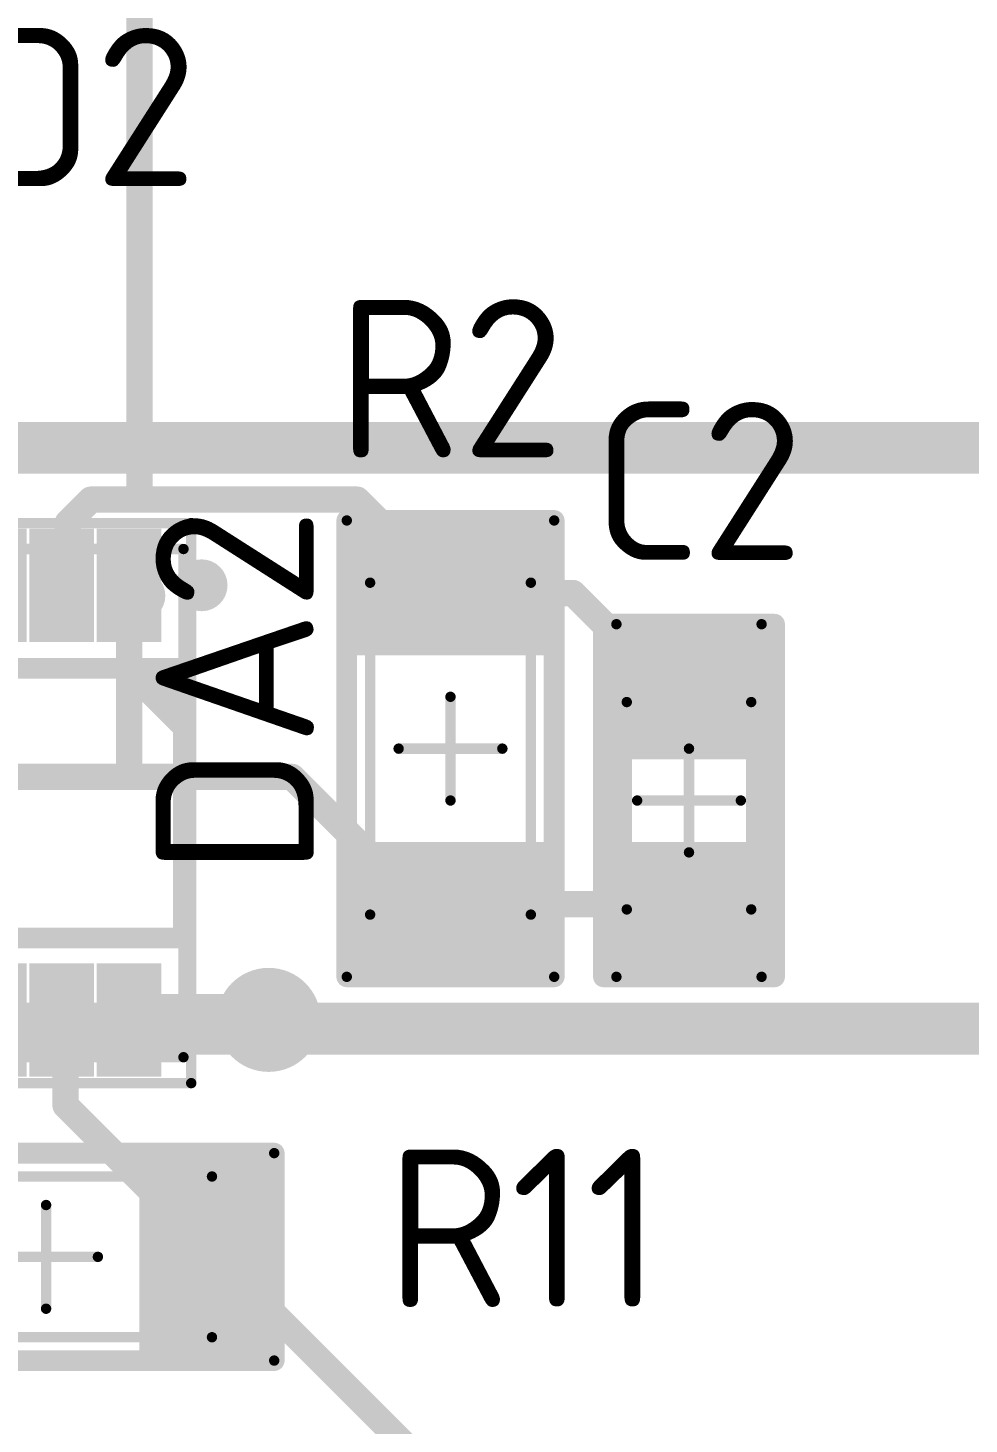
# Model space of a CAD drawing. Header units: inches. Extents: x 0 to 220, y 0 to 79.
# Drawn here: x 51.33 to 60.4, y 22.99 to 36.45 of the extents above; entities that cross this region are included whole.
import ezdxf

# ---------------------------------------------------------------- set-up
doc = ezdxf.new("R2010")
doc.units = ezdxf.units.IN
for name, color, linetype in [('Bottom Layer- Bottom', 5, 'Continuous'), ('Bottom Solder- Bot Mask', 6, 'Continuous'), ('Mechanical 1- Top Assy', 6, 'Continuous'), ('Mechanical 13', 56, 'Continuous'), ('Mechanical 15', 56, 'Continuous'), ('Top Layer- Top', 1, 'Continuous'), ('Top Overlay- Top Silk', 2, 'Continuous'), ('Top Paste- Top Paste', 8, 'Continuous'), ('Top Solder- Top Mask', 216, 'Continuous')]:
    doc.layers.add(name, color=color, linetype=linetype)
doc.styles.add('GOST type B', font='', dxfattribs={"height": 0.2})
doc.styles.get('GOST type B').set_extended_font_data('GOST type B')

# ---------------------------------------------------------------- blocks, each defined once
blk = doc.blocks.new('1206_27')
at = {"layer": 'Top Layer- Top'}
for points in [[(-1.99999981, -0.7999996699999999), (-1.99999981, 0.7999996699999999), (-0.9999992699999999, 0.7999996699999999), (-0.9999992699999999, -0.7999996699999999)], [(0.9999992699999999, -0.7999996699999999), (0.9999992699999999, 0.7999996699999999), (1.99999981, 0.7999996699999999), (1.99999981, -0.7999996699999999)]]:
    blk.add_hatch(color=7, dxfattribs=at).paths.add_polyline_path(points)
at = {"layer": 'Top Paste- Top Paste'}
for points in [[(-1.99999981, -0.7999996699999999), (-1.99999981, 0.7999996699999999), (-0.9999992699999999, 0.7999996699999999), (-0.9999992699999999, -0.7999996699999999)], [(0.9999992699999999, -0.7999996699999999), (0.9999992699999999, 0.7999996699999999), (1.99999981, 0.7999996699999999), (1.99999981, -0.7999996699999999)]]:
    blk.add_hatch(color=7, dxfattribs=at).paths.add_polyline_path(points)
at = {"layer": 'Top Solder- Top Mask'}
for points in [[(-2.10159981, -0.90159967), (-2.10159981, 0.90159967), (-0.89839927, 0.90159967), (-0.89839927, -0.90159967)], [(0.89839927, -0.90159967), (0.89839927, 0.90159967), (2.10159981, 0.90159967), (2.10159981, -0.90159967)]]:
    blk.add_hatch(color=7, dxfattribs=at).paths.add_polyline_path(points)
at = {"layer": 'Mechanical 13'}
for points in [[(-1.60000188, 0.77499972, 0.0999998, 0.0999998, 0), (1.59999934, 0.77499972, 0.0999998, 0.0999998, 0)], [(-1.60000188, -0.77499972, 0.0999998, 0.0999998, 0), (-1.60000188, 0.77499972, 0.0999998, 0.0999998, 0)], [(1.59999934, -0.77499972, 0.0999998, 0.0999998, 0), (1.59999934, 0.77499972, 0.0999998, 0.0999998, 0)], [(-1.60000188, -0.77499972, 0.0999998, 0.0999998, 0), (1.59999934, -0.77499972, 0.0999998, 0.0999998, 0)]]:
    blk.add_lwpolyline(points, format="xyseb", dxfattribs=at)
for points in [[(-1.62500056, 0.77499972, 0.0499999, 0.0499999, 1), (-1.5750032, 0.77499972, 0.0499999, 0.0499999, 1)], [(-1.62500056, 0.77499972, 0.0499999, 0.0499999, 1), (-1.5750032, 0.77499972, 0.0499999, 0.0499999, 1)], [(1.57500066, 0.77499972, 0.0499999, 0.0499999, 1), (1.62499802, 0.77499972, 0.0499999, 0.0499999, 1)], [(1.57500066, 0.77499972, 0.0499999, 0.0499999, 1), (1.62499802, 0.77499972, 0.0499999, 0.0499999, 1)], [(-1.62500056, -0.77499972, 0.0499999, 0.0499999, 1), (-1.5750032, -0.77499972, 0.0499999, 0.0499999, 1)], [(-1.62500056, -0.77499972, 0.0499999, 0.0499999, 1), (-1.5750032, -0.77499972, 0.0499999, 0.0499999, 1)], [(1.57500066, -0.77499972, 0.0499999, 0.0499999, 1), (1.62499802, -0.77499972, 0.0499999, 0.0499999, 1)], [(1.57500066, -0.77499972, 0.0499999, 0.0499999, 1), (1.62499802, -0.77499972, 0.0499999, 0.0499999, 1)]]:
    blk.add_lwpolyline(points, format="xyseb", close=True, dxfattribs=at)
at = {"layer": 'Mechanical 15'}
for points in [[(-2.20000068, -1.00000054, 0.0999998, 0.0999998, 0), (-2.20000068, 1.00000054, 0.0999998, 0.0999998, 0)], [(-2.20000068, 1.00000054, 0.0999998, 0.0999998, 0), (2.20000068, 1.00000054, 0.0999998, 0.0999998, 0)], [(2.20000068, -1.00000054, 0.0999998, 0.0999998, 0), (2.20000068, 1.00000054, 0.0999998, 0.0999998, 0)], [(0, -0.50000154, 0.0999998, 0.0999998, 0), (0, 0.499999, 0.0999998, 0.0999998, 0)], [(-0.499999, 0, 0.0999998, 0.0999998, 0), (0.50000154, 0, 0.0999998, 0.0999998, 0)], [(-2.20000068, -1.00000054, 0.0999998, 0.0999998, 0), (2.20000068, -1.00000054, 0.0999998, 0.0999998, 0)]]:
    blk.add_lwpolyline(points, format="xyseb", dxfattribs=at)
for points in [[(-2.22499936, 1.00000054, 0.0499999, 0.0499999, 1), (-2.175002, 1.00000054, 0.0499999, 0.0499999, 1)], [(-2.22499936, 1.00000054, 0.0499999, 0.0499999, 1), (-2.175002, 1.00000054, 0.0499999, 0.0499999, 1)], [(2.175002, 1.00000054, 0.0499999, 0.0499999, 1), (2.22499936, 1.00000054, 0.0499999, 0.0499999, 1)], [(2.175002, 1.00000054, 0.0499999, 0.0499999, 1), (2.22499936, 1.00000054, 0.0499999, 0.0499999, 1)], [(-0.02499868, 0.499999, 0.0499999, 0.0499999, 1), (0.02499868, 0.499999, 0.0499999, 0.0499999, 1)], [(-0.5249976799999999, 0, 0.0499999, 0.0499999, 1), (-0.47500032, 0, 0.0499999, 0.0499999, 1)], [(0.47500286, 0, 0.0499999, 0.0499999, 1), (0.52500022, 0, 0.0499999, 0.0499999, 1)], [(-0.02499868, -0.50000154, 0.0499999, 0.0499999, 1), (0.02499868, -0.50000154, 0.0499999, 0.0499999, 1)], [(-2.22499936, -1.00000054, 0.0499999, 0.0499999, 1), (-2.175002, -1.00000054, 0.0499999, 0.0499999, 1)], [(-2.22499936, -1.00000054, 0.0499999, 0.0499999, 1), (-2.175002, -1.00000054, 0.0499999, 0.0499999, 1)], [(2.175002, -1.00000054, 0.0499999, 0.0499999, 1), (2.22499936, -1.00000054, 0.0499999, 0.0499999, 1)], [(2.175002, -1.00000054, 0.0499999, 0.0499999, 1), (2.22499936, -1.00000054, 0.0499999, 0.0499999, 1)]]:
    blk.add_lwpolyline(points, format="xyseb", close=True, dxfattribs=at)
at = {"layer": 'Top Overlay- Top Silk'}
for points in [[(-2.20000068, 1.00000054, 0.1999996, 0.1999996, 0), (2.20000068, 1.00000054, 0.1999996, 0.1999996, 0)], [(-2.20000068, -1.00000054, 0.1999996, 0.1999996, 0), (-2.20000068, 1.00000054, 0.1999996, 0.1999996, 0)], [(2.20000068, -1.00000054, 0.1999996, 0.1999996, 0), (2.20000068, 1.00000054, 0.1999996, 0.1999996, 0)], [(-2.20000068, -1.00000054, 0.1999996, 0.1999996, 0), (2.20000068, -1.00000054, 0.1999996, 0.1999996, 0)]]:
    blk.add_lwpolyline(points, format="xyseb", dxfattribs=at)
for points in [[(-2.25000058, 1.00000054, 0.0999998, 0.0999998, 1), (-2.15000078, 1.00000054, 0.0999998, 0.0999998, 1)], [(-2.25000058, 1.00000054, 0.0999998, 0.0999998, 1), (-2.15000078, 1.00000054, 0.0999998, 0.0999998, 1)], [(2.15000078, 1.00000054, 0.0999998, 0.0999998, 1), (2.25000058, 1.00000054, 0.0999998, 0.0999998, 1)], [(2.15000078, 1.00000054, 0.0999998, 0.0999998, 1), (2.25000058, 1.00000054, 0.0999998, 0.0999998, 1)], [(-2.25000058, -1.00000054, 0.0999998, 0.0999998, 1), (-2.15000078, -1.00000054, 0.0999998, 0.0999998, 1)], [(-2.25000058, -1.00000054, 0.0999998, 0.0999998, 1), (-2.15000078, -1.00000054, 0.0999998, 0.0999998, 1)], [(2.15000078, -1.00000054, 0.0999998, 0.0999998, 1), (2.25000058, -1.00000054, 0.0999998, 0.0999998, 1)], [(2.15000078, -1.00000054, 0.0999998, 0.0999998, 1), (2.25000058, -1.00000054, 0.0999998, 0.0999998, 1)]]:
    blk.add_lwpolyline(points, format="xyseb", close=True, dxfattribs=at)
blk = doc.blocks.new('1206_39')
at = {"layer": 'Top Layer- Top'}
for points in [[(-1.99999981, -0.79999967), (-1.99999981, 0.7999996699999997), (-0.99999927, 0.79999967), (-0.9999992699999999, -0.7999996699999997)], [(0.99999927, -0.79999967), (0.9999992699999999, 0.7999996699999997), (1.99999981, 0.79999967), (1.99999981, -0.7999996699999997)]]:
    blk.add_hatch(color=7, dxfattribs=at).paths.add_polyline_path(points)
at = {"layer": 'Top Paste- Top Paste'}
for points in [[(-1.99999981, -0.79999967), (-1.99999981, 0.7999996699999997), (-0.99999927, 0.79999967), (-0.9999992699999999, -0.7999996699999997)], [(0.99999927, -0.79999967), (0.9999992699999999, 0.7999996699999997), (1.99999981, 0.79999967), (1.99999981, -0.7999996699999997)]]:
    blk.add_hatch(color=7, dxfattribs=at).paths.add_polyline_path(points)
at = {"layer": 'Top Solder- Top Mask'}
for points in [[(-2.10159981, -0.9015996700000002), (-2.10159981, 0.9015996699999999), (-0.8983992700000001, 0.9015996700000002), (-0.8983992699999997, -0.9015996699999999)], [(0.8983992700000001, -0.9015996700000002), (0.8983992699999997, 0.9015996699999999), (2.10159981, 0.9015996700000002), (2.10159981, -0.9015996699999999)]]:
    blk.add_hatch(color=7, dxfattribs=at).paths.add_polyline_path(points)
at = {"layer": 'Mechanical 13'}
for points in [[(1.59999934, 0.77499972, 0.0999998, 0.0999998, 0), (-1.60000188, 0.77499972, 0.0999998, 0.0999998, 0)], [(-1.60000188, -0.77499972, 0.0999998, 0.0999998, 0), (-1.60000188, 0.77499972, 0.0999998, 0.0999998, 0)], [(1.59999934, -0.77499972, 0.0999998, 0.0999998, 0), (1.59999934, 0.77499972, 0.0999998, 0.0999998, 0)], [(1.59999934, -0.77499972, 0.0999998, 0.0999998, 0), (-1.60000188, -0.77499972, 0.0999998, 0.0999998, 0)]]:
    blk.add_lwpolyline(points, format="xyseb", dxfattribs=at)
for points in [[(-1.62500056, 0.77499972, 0.0499999, 0.0499999, 1), (-1.5750032, 0.77499972, 0.0499999, 0.0499999, 1)], [(-1.62500056, 0.77499972, 0.0499999, 0.0499999, 1), (-1.5750032, 0.77499972, 0.0499999, 0.0499999, 1)], [(1.57500066, 0.77499972, 0.0499999, 0.0499999, 1), (1.62499802, 0.77499972, 0.0499999, 0.0499999, 1)], [(1.57500066, 0.77499972, 0.0499999, 0.0499999, 1), (1.62499802, 0.77499972, 0.0499999, 0.0499999, 1)], [(-1.62500056, -0.77499972, 0.0499999, 0.0499999, 1), (-1.5750032, -0.77499972, 0.0499999, 0.0499999, 1)], [(-1.62500056, -0.77499972, 0.0499999, 0.0499999, 1), (-1.5750032, -0.77499972, 0.0499999, 0.0499999, 1)], [(1.57500066, -0.77499972, 0.0499999, 0.0499999, 1), (1.62499802, -0.77499972, 0.0499999, 0.0499999, 1)], [(1.57500066, -0.77499972, 0.0499999, 0.0499999, 1), (1.62499802, -0.77499972, 0.0499999, 0.0499999, 1)]]:
    blk.add_lwpolyline(points, format="xyseb", close=True, dxfattribs=at)
at = {"layer": 'Mechanical 15'}
for points in [[(-2.20000068, -1.00000054, 0.0999998, 0.0999998, 0), (-2.20000068, 1.00000054, 0.0999998, 0.0999998, 0)], [(2.20000068, 1.00000054, 0.0999998, 0.0999998, 0), (-2.20000068, 1.00000054, 0.0999998, 0.0999998, 0)], [(2.20000068, -1.00000054, 0.0999998, 0.0999998, 0), (2.20000068, 1.00000054, 0.0999998, 0.0999998, 0)], [(0, -0.50000154, 0.0999998, 0.0999998, 0), (0, 0.499999, 0.0999998, 0.0999998, 0)], [(0.50000154, 0, 0.0999998, 0.0999998, 0), (-0.499999, 0, 0.0999998, 0.0999998, 0)], [(2.20000068, -1.00000054, 0.0999998, 0.0999998, 0), (-2.20000068, -1.00000054, 0.0999998, 0.0999998, 0)]]:
    blk.add_lwpolyline(points, format="xyseb", dxfattribs=at)
for points in [[(-2.22499936, 1.00000054, 0.0499999, 0.0499999, 1), (-2.175002, 1.00000054, 0.0499999, 0.0499999, 1)], [(-2.22499936, 1.00000054, 0.0499999, 0.0499999, 1), (-2.175002, 1.00000054, 0.0499999, 0.0499999, 1)], [(2.175002, 1.00000054, 0.0499999, 0.0499999, 1), (2.22499936, 1.00000054, 0.0499999, 0.0499999, 1)], [(2.175002, 1.00000054, 0.0499999, 0.0499999, 1), (2.22499936, 1.00000054, 0.0499999, 0.0499999, 1)], [(-0.02499868, 0.499999, 0.0499999, 0.0499999, 1), (0.02499868, 0.499999, 0.0499999, 0.0499999, 1)], [(-0.5249976799999999, 0, 0.0499999, 0.0499999, 1), (-0.47500032, 0, 0.0499999, 0.0499999, 1)], [(0.47500286, 0, 0.0499999, 0.0499999, 1), (0.52500022, 0, 0.0499999, 0.0499999, 1)], [(-0.02499868, -0.50000154, 0.0499999, 0.0499999, 1), (0.02499868, -0.50000154, 0.0499999, 0.0499999, 1)], [(-2.22499936, -1.00000054, 0.0499999, 0.0499999, 1), (-2.175002, -1.00000054, 0.0499999, 0.0499999, 1)], [(-2.22499936, -1.00000054, 0.0499999, 0.0499999, 1), (-2.175002, -1.00000054, 0.0499999, 0.0499999, 1)], [(2.175002, -1.00000054, 0.0499999, 0.0499999, 1), (2.22499936, -1.00000054, 0.0499999, 0.0499999, 1)], [(2.175002, -1.00000054, 0.0499999, 0.0499999, 1), (2.22499936, -1.00000054, 0.0499999, 0.0499999, 1)]]:
    blk.add_lwpolyline(points, format="xyseb", close=True, dxfattribs=at)
at = {"layer": 'Top Overlay- Top Silk'}
for points in [[(2.20000068, 1.00000054, 0.1999996, 0.1999996, 0), (-2.20000068, 1.00000054, 0.1999996, 0.1999996, 0)], [(-2.20000068, -1.00000054, 0.1999996, 0.1999996, 0), (-2.20000068, 1.00000054, 0.1999996, 0.1999996, 0)], [(2.20000068, -1.00000054, 0.1999996, 0.1999996, 0), (2.20000068, 1.00000054, 0.1999996, 0.1999996, 0)], [(2.20000068, -1.00000054, 0.1999996, 0.1999996, 0), (-2.20000068, -1.00000054, 0.1999996, 0.1999996, 0)]]:
    blk.add_lwpolyline(points, format="xyseb", dxfattribs=at)
for points in [[(-2.25000058, 1.00000054, 0.0999998, 0.0999998, 1), (-2.15000078, 1.00000054, 0.0999998, 0.0999998, 1)], [(-2.25000058, 1.00000054, 0.0999998, 0.0999998, 1), (-2.15000078, 1.00000054, 0.0999998, 0.0999998, 1)], [(2.15000078, 1.00000054, 0.0999998, 0.0999998, 1), (2.25000058, 1.00000054, 0.0999998, 0.0999998, 1)], [(2.15000078, 1.00000054, 0.0999998, 0.0999998, 1), (2.25000058, 1.00000054, 0.0999998, 0.0999998, 1)], [(-2.25000058, -1.00000054, 0.0999998, 0.0999998, 1), (-2.15000078, -1.00000054, 0.0999998, 0.0999998, 1)], [(-2.25000058, -1.00000054, 0.0999998, 0.0999998, 1), (-2.15000078, -1.00000054, 0.0999998, 0.0999998, 1)], [(2.15000078, -1.00000054, 0.0999998, 0.0999998, 1), (2.25000058, -1.00000054, 0.0999998, 0.0999998, 1)], [(2.15000078, -1.00000054, 0.0999998, 0.0999998, 1), (2.25000058, -1.00000054, 0.0999998, 0.0999998, 1)]]:
    blk.add_lwpolyline(points, format="xyseb", close=True, dxfattribs=at)
blk = doc.blocks.new('8_MSOP_43')
at = {"layer": 'Mechanical 1- Top Assy'}
h = blk.add_hatch(color=7, dxfattribs=at)
edge = h.paths.add_edge_path()
edge.add_arc((-0.0999998, 0.0999998), 0.2499995, 0, 360)
at = {"layer": 'Top Layer- Top'}
for points in [[(-0.20999958, 3.74499886), (-0.20999958, 4.63499962), (0.20999958, 4.63499962), (0.20999958, 3.74499886)], [(0.44000166, 3.74499886), (0.44000166, 4.63499962), (0.86000082, 4.63499962), (0.86000082, 3.74499886)], [(1.09000036, 3.74499886), (1.09000036, 4.63499962), (1.50999952, 4.63499962), (1.50999952, 3.74499886)], [(1.7400016, 3.74499886), (1.7400016, 4.63499962), (2.16000076, 4.63499962), (2.16000076, 3.74499886)], [(-0.20999958, -0.44500038), (-0.20999958, 0.44500038), (0.20999958, 0.44500038), (0.20999958, -0.44500038)], [(0.44000166, -0.44500038), (0.44000166, 0.44500038), (0.86000082, 0.44500038), (0.86000082, -0.44500038)], [(1.09000036, -0.44500038), (1.09000036, 0.44500038), (1.50999952, 0.44500038), (1.50999952, -0.44500038)], [(1.7400016, -0.44500038), (1.7400016, 0.44500038), (2.16000076, 0.44500038), (2.16000076, -0.44500038)]]:
    blk.add_hatch(color=7, dxfattribs=at).paths.add_polyline_path(points)
at = {"layer": 'Top Overlay- Top Silk'}
blk.add_hatch(color=2, dxfattribs=at).paths.add_polyline_path([(-0.52500022, 0.8000009399999999), (0.19496786, 0.80002888), (-0.52502816, 1.5200249)])
h = blk.add_hatch(color=7, dxfattribs=at)
edge = h.paths.add_edge_path()
edge.add_arc((-0.7000011399999999, 0), 0.2499995, 0, 360)
at = {"layer": 'Top Paste- Top Paste'}
for points in [[(-0.20999958, 3.74499886), (-0.20999958, 4.63499962), (0.20999958, 4.63499962), (0.20999958, 3.74499886)], [(0.44000166, 3.74499886), (0.44000166, 4.63499962), (0.86000082, 4.63499962), (0.86000082, 3.74499886)], [(1.09000036, 3.74499886), (1.09000036, 4.63499962), (1.50999952, 4.63499962), (1.50999952, 3.74499886)], [(1.7400016, 3.74499886), (1.7400016, 4.63499962), (2.16000076, 4.63499962), (2.16000076, 3.74499886)], [(-0.20999958, -0.44500038), (-0.20999958, 0.44500038), (0.20999958, 0.44500038), (0.20999958, -0.44500038)], [(0.44000166, -0.44500038), (0.44000166, 0.44500038), (0.86000082, 0.44500038), (0.86000082, -0.44500038)], [(1.09000036, -0.44500038), (1.09000036, 0.44500038), (1.50999952, 0.44500038), (1.50999952, -0.44500038)], [(1.7400016, -0.44500038), (1.7400016, 0.44500038), (2.16000076, 0.44500038), (2.16000076, -0.44500038)]]:
    blk.add_hatch(color=7, dxfattribs=at).paths.add_polyline_path(points)
at = {"layer": 'Top Solder- Top Mask'}
for points in [[(-0.31159958, 3.64339886), (-0.3115995799999999, 4.73659962), (0.31159958, 4.73659962), (0.3115995799999999, 3.64339886)], [(0.33840166, 3.64339886), (0.33840166, 4.73659962), (0.9616008199999999, 4.73659962), (0.9616008199999999, 3.64339886)], [(0.98840036, 3.64339886), (0.98840036, 4.73659962), (1.61159952, 4.73659962), (1.61159952, 3.64339886)], [(1.6384016, 3.64339886), (1.6384016, 4.73659962), (2.26160076, 4.73659962), (2.26160076, 3.64339886)], [(-0.31159958, -0.54660038), (-0.3115995799999999, 0.54660038), (0.31159958, 0.54660038), (0.3115995799999999, -0.54660038)], [(0.33840166, -0.54660038), (0.33840166, 0.54660038), (0.9616008199999999, 0.54660038), (0.9616008199999999, -0.54660038)], [(0.98840036, -0.54660038), (0.98840036, 0.54660038), (1.61159952, 0.54660038), (1.61159952, -0.54660038)], [(1.6384016, -0.54660038), (1.6384016, 0.54660038), (2.26160076, 0.54660038), (2.26160076, -0.54660038)]]:
    blk.add_hatch(color=7, dxfattribs=at).paths.add_polyline_path(points)
at = {"layer": 'Mechanical 1- Top Assy'}
for points in [[(2.47498616, 4.5501941, 0.0999998, 0.0999998, 0), (-0.5250586399999999, 4.5501941, 0.0999998, 0.0999998, 0)], [(-0.5250586399999999, 4.5501941, 0.0999998, 0.0999998, 0), (-0.5250586399999999, -0.34985198, 0.0999998, 0.0999998, 0)], [(2.47498616, 4.5501941, 0.0999998, 0.0999998, 0), (2.47498616, -0.34985198, 0.0999998, 0.0999998, 0)], [(2.47498616, -0.34985198, 0.0999998, 0.0999998, 0), (-0.5250586399999999, -0.34985198, 0.0999998, 0.0999998, 0)]]:
    blk.add_lwpolyline(points, format="xyseb", dxfattribs=at)
for points in [[(-0.55005732, 4.5501941, 0.0499999, 0.0499999, 1), (-0.50005996, 4.5501941, 0.0499999, 0.0499999, 1)], [(-0.55005732, 4.5501941, 0.0499999, 0.0499999, 1), (-0.50005996, 4.5501941, 0.0499999, 0.0499999, 1)], [(2.44998748, 4.5501941, 0.0499999, 0.0499999, 1), (2.49998484, 4.5501941, 0.0499999, 0.0499999, 1)], [(2.44998748, 4.5501941, 0.0499999, 0.0499999, 1), (2.49998484, 4.5501941, 0.0499999, 0.0499999, 1)], [(-0.55005732, -0.34985198, 0.0499999, 0.0499999, 1), (-0.50005996, -0.34985198, 0.0499999, 0.0499999, 1)], [(-0.55005732, -0.34985198, 0.0499999, 0.0499999, 1), (-0.50005996, -0.34985198, 0.0499999, 0.0499999, 1)], [(2.44998748, -0.34985198, 0.0499999, 0.0499999, 1), (2.49998484, -0.34985198, 0.0499999, 0.0499999, 1)], [(2.44998748, -0.34985198, 0.0499999, 0.0499999, 1), (2.49998484, -0.34985198, 0.0499999, 0.0499999, 1)]]:
    blk.add_lwpolyline(points, format="xyseb", close=True, dxfattribs=at)
at = {"layer": 'Mechanical 15'}
for points in [[(-0.5999987999999999, 4.800000559999999, 0.0999998, 0.0999998, 0), (-0.5999987999999999, -0.5999987999999999, 0.0999998, 0.0999998, 0)], [(2.59999988, 4.800000559999999, 0.0999998, 0.0999998, 0), (-0.5999987999999999, 4.800000559999999, 0.0999998, 0.0999998, 0)], [(2.59999988, 4.800000559999999, 0.0999998, 0.0999998, 0), (2.59999988, 3.300001019999999, 0.0999998, 0.0999998, 0)], [(2.59999988, 3.300001019999999, 0.0999998, 0.0999998, 0), (2.59999988, -0.5999987999999999, 0.0999998, 0.0999998, 0)], [(2.59999988, -0.5999987999999999, 0.0999998, 0.0999998, 0), (-0.5999987999999999, -0.5999987999999999, 0.0999998, 0.0999998, 0)]]:
    blk.add_lwpolyline(points, format="xyseb", dxfattribs=at)
for points in [[(-0.62499748, 4.800000559999999, 0.0499999, 0.0499999, 1), (-0.57500012, 4.800000559999999, 0.0499999, 0.0499999, 1)], [(-0.62499748, 4.800000559999999, 0.0499999, 0.0499999, 1), (-0.57500012, 4.800000559999999, 0.0499999, 0.0499999, 1)], [(2.5750012, 4.800000559999999, 0.0499999, 0.0499999, 1), (2.62499856, 4.800000559999999, 0.0499999, 0.0499999, 1)], [(2.5750012, 4.800000559999999, 0.0499999, 0.0499999, 1), (2.62499856, 4.800000559999999, 0.0499999, 0.0499999, 1)], [(2.5750012, 3.300001019999999, 0.0499999, 0.0499999, 1), (2.62499856, 3.300001019999999, 0.0499999, 0.0499999, 1)], [(2.5750012, 3.300001019999999, 0.0499999, 0.0499999, 1), (2.62499856, 3.300001019999999, 0.0499999, 0.0499999, 1)], [(-0.62499748, -0.5999987999999999, 0.0499999, 0.0499999, 1), (-0.57500012, -0.5999987999999999, 0.0499999, 0.0499999, 1)], [(-0.62499748, -0.5999987999999999, 0.0499999, 0.0499999, 1), (-0.57500012, -0.5999987999999999, 0.0499999, 0.0499999, 1)], [(2.5750012, -0.5999987999999999, 0.0499999, 0.0499999, 1), (2.62499856, -0.5999987999999999, 0.0499999, 0.0499999, 1)], [(2.5750012, -0.5999987999999999, 0.0499999, 0.0499999, 1), (2.62499856, -0.5999987999999999, 0.0499999, 0.0499999, 1)]]:
    blk.add_lwpolyline(points, format="xyseb", close=True, dxfattribs=at)
at = {"layer": 'Top Overlay- Top Silk'}
for points in [[(-0.52500022, 3.40000082, 0.1999996, 0.1999996, 0), (-0.52500022, 0.8000009399999999, 0.1999996, 0.1999996, 0)], [(2.50000008, 3.40000082, 0.1999996, 0.1999996, 0), (-0.52500022, 3.40000082, 0.1999996, 0.1999996, 0)], [(2.50000008, 3.40000082, 0.1999996, 0.1999996, 0), (2.50000008, 0.8000009399999999, 0.1999996, 0.1999996, 0)], [(2.50000008, 0.8000009399999999, 0.1999996, 0.1999996, 0), (-0.52500022, 0.8000009399999999, 0.1999996, 0.1999996, 0)]]:
    blk.add_lwpolyline(points, format="xyseb", dxfattribs=at)
for points in [[(-0.57500012, 3.40000082, 0.0999998, 0.0999998, 1), (-0.47500032, 3.40000082, 0.0999998, 0.0999998, 1)], [(-0.57500012, 3.40000082, 0.0999998, 0.0999998, 1), (-0.47500032, 3.40000082, 0.0999998, 0.0999998, 1)], [(2.45000018, 3.40000082, 0.0999998, 0.0999998, 1), (2.54999998, 3.40000082, 0.0999998, 0.0999998, 1)], [(2.45000018, 3.40000082, 0.0999998, 0.0999998, 1), (2.54999998, 3.40000082, 0.0999998, 0.0999998, 1)], [(-0.57500012, 0.8000009399999999, 0.0999998, 0.0999998, 1), (-0.47500032, 0.8000009399999999, 0.0999998, 0.0999998, 1)], [(-0.57500012, 0.8000009399999999, 0.0999998, 0.0999998, 1), (-0.47500032, 0.8000009399999999, 0.0999998, 0.0999998, 1)], [(2.45000018, 0.8000009399999999, 0.0999998, 0.0999998, 1), (2.54999998, 0.8000009399999999, 0.0999998, 0.0999998, 1)], [(2.45000018, 0.8000009399999999, 0.0999998, 0.0999998, 1), (2.54999998, 0.8000009399999999, 0.0999998, 0.0999998, 1)]]:
    blk.add_lwpolyline(points, format="xyseb", close=True, dxfattribs=at)
blk = doc.blocks.new('CAP__0805_50')
at = {"layer": 'Top Layer- Top'}
for points in [[(-1.50000081, -0.6250000200000001), (-1.50000081, 0.6250000199999999), (-0.5000002700000001, 0.6250000200000001), (-0.5000002699999999, -0.6250000199999999)], [(0.5000002700000001, -0.6250000200000001), (0.5000002699999999, 0.6250000199999999), (1.50000081, 0.6250000200000001), (1.50000081, -0.6250000199999999)]]:
    blk.add_hatch(color=7, dxfattribs=at).paths.add_polyline_path(points)
at = {"layer": 'Top Paste- Top Paste'}
for points in [[(-1.50000081, -0.6250000200000001), (-1.50000081, 0.6250000199999999), (-0.5000002700000001, 0.6250000200000001), (-0.5000002699999999, -0.6250000199999999)], [(0.5000002700000001, -0.6250000200000001), (0.5000002699999999, 0.6250000199999999), (1.50000081, 0.6250000200000001), (1.50000081, -0.6250000199999999)]]:
    blk.add_hatch(color=7, dxfattribs=at).paths.add_polyline_path(points)
at = {"layer": 'Top Solder- Top Mask'}
for points in [[(-1.60160081, -0.7266000200000001), (-1.60160081, 0.7266000199999998), (-0.3984002700000001, 0.7266000200000001), (-0.3984002699999999, -0.7266000199999998)], [(0.3984002700000001, -0.7266000200000001), (0.3984002699999999, 0.7266000199999998), (1.60160081, 0.7266000200000001), (1.60160081, -0.7266000199999998)]]:
    blk.add_hatch(color=7, dxfattribs=at).paths.add_polyline_path(points)
at = {"layer": 'Mechanical 13'}
for points in [[(-0.94918784, -0.5999987999999999, 0.0999998, 0.0999998, 0), (-0.94918784, 0.5999987999999999, 0.0999998, 0.0999998, 0)], [(1.05000044, 0.5999987999999999, 0.0999998, 0.0999998, 0), (-0.94918784, 0.5999987999999999, 0.0999998, 0.0999998, 0)], [(1.05000044, -0.5999987999999999, 0.0999998, 0.0999998, 0), (1.05000044, 0.5999987999999999, 0.0999998, 0.0999998, 0)], [(1.05000044, -0.5999987999999999, 0.0999998, 0.0999998, 0), (-0.94918784, -0.5999987999999999, 0.0999998, 0.0999998, 0)]]:
    blk.add_lwpolyline(points, format="xyseb", dxfattribs=at)
for points in [[(-0.97418652, 0.5999987999999999, 0.0499999, 0.0499999, 1), (-0.92418916, 0.5999987999999999, 0.0499999, 0.0499999, 1)], [(-0.97418652, 0.5999987999999999, 0.0499999, 0.0499999, 1), (-0.92418916, 0.5999987999999999, 0.0499999, 0.0499999, 1)], [(1.02500176, 0.5999987999999999, 0.0499999, 0.0499999, 1), (1.07499912, 0.5999987999999999, 0.0499999, 0.0499999, 1)], [(1.02500176, 0.5999987999999999, 0.0499999, 0.0499999, 1), (1.07499912, 0.5999987999999999, 0.0499999, 0.0499999, 1)], [(-0.97418652, -0.5999987999999999, 0.0499999, 0.0499999, 1), (-0.92418916, -0.5999987999999999, 0.0499999, 0.0499999, 1)], [(-0.97418652, -0.5999987999999999, 0.0499999, 0.0499999, 1), (-0.92418916, -0.5999987999999999, 0.0499999, 0.0499999, 1)], [(1.02500176, -0.5999987999999999, 0.0499999, 0.0499999, 1), (1.07499912, -0.5999987999999999, 0.0499999, 0.0499999, 1)], [(1.02500176, -0.5999987999999999, 0.0499999, 0.0499999, 1), (1.07499912, -0.5999987999999999, 0.0499999, 0.0499999, 1)]]:
    blk.add_lwpolyline(points, format="xyseb", close=True, dxfattribs=at)
at = {"layer": 'Mechanical 15'}
for points in [[(1.69999914, 0.7000011399999999, 0.0999998, 0.0999998, 0), (-1.69999914, 0.7000011399999999, 0.0999998, 0.0999998, 0)], [(-1.69999914, -0.7000011399999999, 0.0999998, 0.0999998, 0), (-1.69999914, 0.7000011399999999, 0.0999998, 0.0999998, 0)], [(1.69999914, -0.7000011399999999, 0.0999998, 0.0999998, 0), (1.69999914, 0.7000011399999999, 0.0999998, 0.0999998, 0)], [(0, -0.499999, 0.0999998, 0.0999998, 0), (0, 0.499999, 0.0999998, 0.0999998, 0)], [(0.50000154, 0, 0.0999998, 0.0999998, 0), (-0.499999, 0, 0.0999998, 0.0999998, 0)], [(1.69999914, -0.7000011399999999, 0.0999998, 0.0999998, 0), (-1.69999914, -0.7000011399999999, 0.0999998, 0.0999998, 0)]]:
    blk.add_lwpolyline(points, format="xyseb", dxfattribs=at)
for points in [[(-1.72499782, 0.7000011399999999, 0.0499999, 0.0499999, 1), (-1.67500046, 0.7000011399999999, 0.0499999, 0.0499999, 1)], [(-1.72499782, 0.7000011399999999, 0.0499999, 0.0499999, 1), (-1.67500046, 0.7000011399999999, 0.0499999, 0.0499999, 1)], [(1.67500046, 0.7000011399999999, 0.0499999, 0.0499999, 1), (1.72499782, 0.7000011399999999, 0.0499999, 0.0499999, 1)], [(1.67500046, 0.7000011399999999, 0.0499999, 0.0499999, 1), (1.72499782, 0.7000011399999999, 0.0499999, 0.0499999, 1)], [(-0.02499868, 0.499999, 0.0499999, 0.0499999, 1), (0.02499868, 0.499999, 0.0499999, 0.0499999, 1)], [(-0.5249976799999999, 0, 0.0499999, 0.0499999, 1), (-0.47500032, 0, 0.0499999, 0.0499999, 1)], [(0.47500286, 0, 0.0499999, 0.0499999, 1), (0.52500022, 0, 0.0499999, 0.0499999, 1)], [(-0.02499868, -0.499999, 0.0499999, 0.0499999, 1), (0.02499868, -0.499999, 0.0499999, 0.0499999, 1)], [(-1.72499782, -0.7000011399999999, 0.0499999, 0.0499999, 1), (-1.67500046, -0.7000011399999999, 0.0499999, 0.0499999, 1)], [(-1.72499782, -0.7000011399999999, 0.0499999, 0.0499999, 1), (-1.67500046, -0.7000011399999999, 0.0499999, 0.0499999, 1)], [(1.67500046, -0.7000011399999999, 0.0499999, 0.0499999, 1), (1.72499782, -0.7000011399999999, 0.0499999, 0.0499999, 1)], [(1.67500046, -0.7000011399999999, 0.0499999, 0.0499999, 1), (1.72499782, -0.7000011399999999, 0.0499999, 0.0499999, 1)]]:
    blk.add_lwpolyline(points, format="xyseb", close=True, dxfattribs=at)
at = {"layer": 'Top Overlay- Top Silk'}
for points in [[(-1.69999914, -0.8249996199999998, 0.1999996, 0.1999996, 0), (-1.69999914, 0.8249996199999998, 0.1999996, 0.1999996, 0)], [(1.69999914, 0.8249996199999998, 0.1999996, 0.1999996, 0), (-1.69999914, 0.8249996199999998, 0.1999996, 0.1999996, 0)], [(1.69999914, -0.8249996199999998, 0.1999996, 0.1999996, 0), (1.69999914, 0.8249996199999998, 0.1999996, 0.1999996, 0)], [(1.69999914, -0.8249996199999998, 0.1999996, 0.1999996, 0), (-1.69999914, -0.8249996199999998, 0.1999996, 0.1999996, 0)]]:
    blk.add_lwpolyline(points, format="xyseb", dxfattribs=at)
for points in [[(-1.74999904, 0.8249996199999998, 0.0999998, 0.0999998, 1), (-1.64999924, 0.8249996199999998, 0.0999998, 0.0999998, 1)], [(-1.74999904, 0.8249996199999998, 0.0999998, 0.0999998, 1), (-1.64999924, 0.8249996199999998, 0.0999998, 0.0999998, 1)], [(1.64999924, 0.8249996199999998, 0.0999998, 0.0999998, 1), (1.74999904, 0.8249996199999998, 0.0999998, 0.0999998, 1)], [(1.64999924, 0.8249996199999998, 0.0999998, 0.0999998, 1), (1.74999904, 0.8249996199999998, 0.0999998, 0.0999998, 1)], [(-1.74999904, -0.8249996199999998, 0.0999998, 0.0999998, 1), (-1.64999924, -0.8249996199999998, 0.0999998, 0.0999998, 1)], [(-1.74999904, -0.8249996199999998, 0.0999998, 0.0999998, 1), (-1.64999924, -0.8249996199999998, 0.0999998, 0.0999998, 1)], [(1.64999924, -0.8249996199999998, 0.0999998, 0.0999998, 1), (1.74999904, -0.8249996199999998, 0.0999998, 0.0999998, 1)], [(1.64999924, -0.8249996199999998, 0.0999998, 0.0999998, 1), (1.74999904, -0.8249996199999998, 0.0999998, 0.0999998, 1)]]:
    blk.add_lwpolyline(points, format="xyseb", close=True, dxfattribs=at)

msp = doc.modelspace()

# ---------------------------------------------------------------- hatches: boundary and pattern name
at = {"layer": 'Bottom Layer- Bottom'}
h = msp.add_hatch(color=7, dxfattribs=at)
edge = h.paths.add_edge_path()
edge.add_arc((53.64649163999999, 26.88499322), 0.3999992, 0, 360)
at = {"layer": 'Bottom Solder- Bot Mask'}
h = msp.add_hatch(color=7, dxfattribs=at)
edge = h.paths.add_edge_path()
edge.add_arc((53.64649163999999, 26.88499322), 0.5015992, 0, 360)
at = {"layer": 'Top Layer- Top'}
h = msp.add_hatch(color=7, dxfattribs=at)
edge = h.paths.add_edge_path()
edge.add_arc((53.64649163999999, 26.88499322), 0.3999992, 0, 360)
at = {"layer": 'Top Solder- Top Mask'}
h = msp.add_hatch(color=7, dxfattribs=at)
edge = h.paths.add_edge_path()
edge.add_arc((53.64649163999999, 26.88499322), 0.5015992, 0, 360)

# ---------------------------------------------------------------- linework, layer by layer
at = {"layer": 'Bottom Layer- Bottom'}
for points in [[(50.300001, 32.4000114, 0.499999, 0.499999, 0), (69.75000019999999, 32.40000886, 0.499999, 0.499999, 0)], [(53.64649163999999, 26.88499322, 0.499999, 0.499999, 0), (53.73148512, 26.79999974, 0.499999, 0.499999, 0)], [(34.00000058, 26.79999974, 0.499999, 0.499999, 0), (53.73148512, 26.79999974, 0.499999, 0.499999, 0)], [(53.73148512, 26.79999974, 0.499999, 0.499999, 0), (89.90000054, 26.79999974, 0.499999, 0.499999, 0)]]:
    msp.add_lwpolyline(points, format="xyseb", dxfattribs=at)
for points in [[(53.52149315999999, 26.88499322, 0.2499995, 0.2499995, 1), (53.77149012, 26.88499322, 0.2499995, 0.2499995, 1)], [(53.60648664, 26.79999974, 0.2499995, 0.2499995, 1), (53.8564836, 26.79999974, 0.2499995, 0.2499995, 1)], [(53.60648664, 26.79999974, 0.2499995, 0.2499995, 1), (53.8564836, 26.79999974, 0.2499995, 0.2499995, 1)], [(53.60648664, 26.79999974, 0.2499995, 0.2499995, 1), (53.8564836, 26.79999974, 0.2499995, 0.2499995, 1)]]:
    msp.add_lwpolyline(points, format="xyseb", close=True, dxfattribs=at)
at = {"layer": 'Top Layer- Top'}
for points in [[(52.40100517999999, 31.90099284, 0.254, 0.254, 0), (52.40100517999999, 46.53898236, 0.254, 0.254, 0)], [(51.7090025, 31.67780812, 0.254, 0.254, 0), (51.93218722, 31.90099284, 0.254, 0.254, 0)], [(51.93218722, 31.90099284, 0.254, 0.254, 0), (52.40100517999999, 31.90099284, 0.254, 0.254, 0)], [(52.40100517999999, 31.90099284, 0.254, 0.254, 0), (54.49899438, 31.90099284, 0.254, 0.254, 0)], [(54.49899438, 31.90099284, 0.254, 0.254, 0), (55.40000095999999, 30.99998626, 0.254, 0.254, 0)], [(51.7090025, 31.13399412, 0.254, 0.254, 0), (51.7090025, 31.67780812, 0.254, 0.254, 0)], [(51.65000083999999, 31.07499246, 0.254, 0.254, 0), (51.7090025, 31.13399412, 0.254, 0.254, 0)], [(52.30000208, 29.22698498, 0.254, 0.254, 0), (52.30000208, 31.07499246, 0.254, 0.254, 0)], [(55.40000095999999, 30.99998626, 0.254, 0.254, 0), (56.5810019, 30.99998626, 0.254, 0.254, 0)], [(56.5810019, 30.99998626, 0.254, 0.254, 0), (57.20200142, 30.37898673999999, 0.254, 0.254, 0)], [(57.20200142, 30.37298726, 0.254, 0.254, 0), (57.20200142, 30.37898673999999, 0.254, 0.254, 0)], [(57.20200142, 30.37298726, 0.254, 0.254, 0), (57.57500296, 29.99998572, 0.254, 0.254, 0)], [(57.57500296, 29.99998572, 0.254, 0.254, 0), (57.70000144, 29.99998572, 0.254, 0.254, 0)], [(43.32179296, 29.22698498, 0.254, 0.254, 0), (52.30000208, 29.22698498, 0.254, 0.254, 0)], [(52.30000208, 29.22698498, 0.254, 0.254, 0), (53.87300376, 29.22698498, 0.254, 0.254, 0)], [(53.87300376, 29.22698498, 0.254, 0.254, 0), (55.10000156, 27.99998718, 0.254, 0.254, 0)], [(55.10000156, 27.99998718, 0.254, 0.254, 0), (55.40000095999999, 27.99998718, 0.254, 0.254, 0)], [(55.40000095999999, 27.99998718, 0.254, 0.254, 0), (55.4000035, 27.99998464, 0.254, 0.254, 0)], [(55.4000035, 27.99998464, 0.254, 0.254, 0), (57.70000144, 27.99998464, 0.254, 0.254, 0)], [(52.30000208, 26.88499322, 0.499999, 0.499999, 0), (53.64649163999999, 26.88499322, 0.499999, 0.499999, 0)], [(51.65000083999999, 26.88499322, 0.254, 0.254, 0), (51.6883523, 26.84664176, 0.254, 0.254, 0)], [(51.6883523, 26.05899284, 0.254, 0.254, 0), (51.6883523, 26.84664176, 0.254, 0.254, 0)], [(51.6883523, 26.05899284, 0.254, 0.254, 0), (63.17821755999999, 14.56912758, 0.254, 0.254, 0)]]:
    msp.add_lwpolyline(points, format="xyseb", dxfattribs=at)
for points in [[(51.86868721999999, 31.90099284, 0.127, 0.127, 1), (51.99568721999999, 31.90099284, 0.127, 0.127, 1)], [(51.86868721999999, 31.90099284, 0.127, 0.127, 1), (51.99568721999999, 31.90099284, 0.127, 0.127, 1)], [(52.33750517999999, 31.90099284, 0.127, 0.127, 1), (52.46450518, 31.90099284, 0.127, 0.127, 1)], [(52.33750517999999, 31.90099284, 0.127, 0.127, 1), (52.46450518, 31.90099284, 0.127, 0.127, 1)], [(52.33750517999999, 31.90099284, 0.127, 0.127, 1), (52.46450518, 31.90099284, 0.127, 0.127, 1)], [(54.43549437999999, 31.90099284, 0.127, 0.127, 1), (54.56249438, 31.90099284, 0.127, 0.127, 1)], [(54.43549437999999, 31.90099284, 0.127, 0.127, 1), (54.56249438, 31.90099284, 0.127, 0.127, 1)], [(51.6455025, 31.67780812, 0.127, 0.127, 1), (51.77250249999999, 31.67780812, 0.127, 0.127, 1)], [(51.6455025, 31.67780812, 0.127, 0.127, 1), (51.77250249999999, 31.67780812, 0.127, 0.127, 1)], [(51.6455025, 31.13399412, 0.127, 0.127, 1), (51.77250249999999, 31.13399412, 0.127, 0.127, 1)], [(51.6455025, 31.13399412, 0.127, 0.127, 1), (51.77250249999999, 31.13399412, 0.127, 0.127, 1)], [(51.58650083999999, 31.07499246, 0.127, 0.127, 1), (51.71350083999999, 31.07499246, 0.127, 0.127, 1)], [(52.23650208, 31.07499246, 0.127, 0.127, 1), (52.36350208, 31.07499246, 0.127, 0.127, 1)], [(55.33650096, 30.99998626, 0.127, 0.127, 1), (55.46350095999999, 30.99998626, 0.127, 0.127, 1)], [(55.33650096, 30.99998626, 0.127, 0.127, 1), (55.46350095999999, 30.99998626, 0.127, 0.127, 1)], [(56.5175019, 30.99998626, 0.127, 0.127, 1), (56.64450189999999, 30.99998626, 0.127, 0.127, 1)], [(56.5175019, 30.99998626, 0.127, 0.127, 1), (56.64450189999999, 30.99998626, 0.127, 0.127, 1)], [(57.13850142, 30.37898673999999, 0.127, 0.127, 1), (57.26550142, 30.37898673999999, 0.127, 0.127, 1)], [(57.13850142, 30.37898673999999, 0.127, 0.127, 1), (57.26550142, 30.37898673999999, 0.127, 0.127, 1)], [(57.13850142, 30.37298726, 0.127, 0.127, 1), (57.26550142, 30.37298726, 0.127, 0.127, 1)], [(57.13850142, 30.37298726, 0.127, 0.127, 1), (57.26550142, 30.37298726, 0.127, 0.127, 1)], [(57.51150295999999, 29.99998572, 0.127, 0.127, 1), (57.63850296, 29.99998572, 0.127, 0.127, 1)], [(57.51150295999999, 29.99998572, 0.127, 0.127, 1), (57.63850296, 29.99998572, 0.127, 0.127, 1)], [(57.63650144, 29.99998572, 0.127, 0.127, 1), (57.76350144, 29.99998572, 0.127, 0.127, 1)], [(52.23650208, 29.22698498, 0.127, 0.127, 1), (52.36350208, 29.22698498, 0.127, 0.127, 1)], [(52.23650208, 29.22698498, 0.127, 0.127, 1), (52.36350208, 29.22698498, 0.127, 0.127, 1)], [(52.23650208, 29.22698498, 0.127, 0.127, 1), (52.36350208, 29.22698498, 0.127, 0.127, 1)], [(53.80950375999999, 29.22698498, 0.127, 0.127, 1), (53.93650376, 29.22698498, 0.127, 0.127, 1)], [(53.80950375999999, 29.22698498, 0.127, 0.127, 1), (53.93650376, 29.22698498, 0.127, 0.127, 1)], [(55.03650156, 27.99998718, 0.127, 0.127, 1), (55.16350156, 27.99998718, 0.127, 0.127, 1)], [(55.03650156, 27.99998718, 0.127, 0.127, 1), (55.16350156, 27.99998718, 0.127, 0.127, 1)], [(55.33650096, 27.99998718, 0.127, 0.127, 1), (55.46350095999999, 27.99998718, 0.127, 0.127, 1)], [(55.33650096, 27.99998718, 0.127, 0.127, 1), (55.46350095999999, 27.99998718, 0.127, 0.127, 1)], [(55.3365035, 27.99998464, 0.127, 0.127, 1), (55.4635035, 27.99998464, 0.127, 0.127, 1)], [(55.3365035, 27.99998464, 0.127, 0.127, 1), (55.4635035, 27.99998464, 0.127, 0.127, 1)], [(57.63650144, 27.99998464, 0.127, 0.127, 1), (57.76350144, 27.99998464, 0.127, 0.127, 1)], [(52.1750036, 26.88499322, 0.2499995, 0.2499995, 1), (52.42500056, 26.88499322, 0.2499995, 0.2499995, 1)], [(53.52149315999999, 26.88499322, 0.2499995, 0.2499995, 1), (53.77149012, 26.88499322, 0.2499995, 0.2499995, 1)], [(51.58650083999999, 26.88499322, 0.127, 0.127, 1), (51.71350083999999, 26.88499322, 0.127, 0.127, 1)], [(51.6248523, 26.84664176, 0.127, 0.127, 1), (51.7518523, 26.84664176, 0.127, 0.127, 1)], [(51.6248523, 26.84664176, 0.127, 0.127, 1), (51.7518523, 26.84664176, 0.127, 0.127, 1)], [(51.6248523, 26.05899284, 0.127, 0.127, 1), (51.7518523, 26.05899284, 0.127, 0.127, 1)], [(51.6248523, 26.05899284, 0.127, 0.127, 1), (51.7518523, 26.05899284, 0.127, 0.127, 1)]]:
    msp.add_lwpolyline(points, format="xyseb", close=True, dxfattribs=at)

# ---------------------------------------------------------------- block references
for name, p, rotation in [('1206_39', (55.40000095999999, 29.49998672), 270), ('8_MSOP_43', (52.30000208, 31.07499246), 180), ('CAP__0805_50', (57.70000144, 28.99998518), 270)]:
    msp.add_blockref(name, p, dxfattribs=dict(rotation=rotation))
msp.add_blockref('1206_27', (51.50000113999999, 24.59998636))

# ---------------------------------------------------------------- texts
at = {"layer": 'Top Overlay- Top Silk', "style": 'GOST type B'}
for s, p in [('VD2', (49.40475514, 34.9242253)), ('R2', (54.30519999999999, 32.3087873)), ('C2', (56.76899999999999, 31.3181873)), ('R11', (54.78114265999999, 24.11716538))]:
    msp.add_text(s, height=1.524, dxfattribs=at).set_placement(p)
msp.add_text('DA2', height=1.524, rotation=90, dxfattribs=at).set_placement((54.07999852, 28.27208976))

doc.saveas('drawing.dxf')
